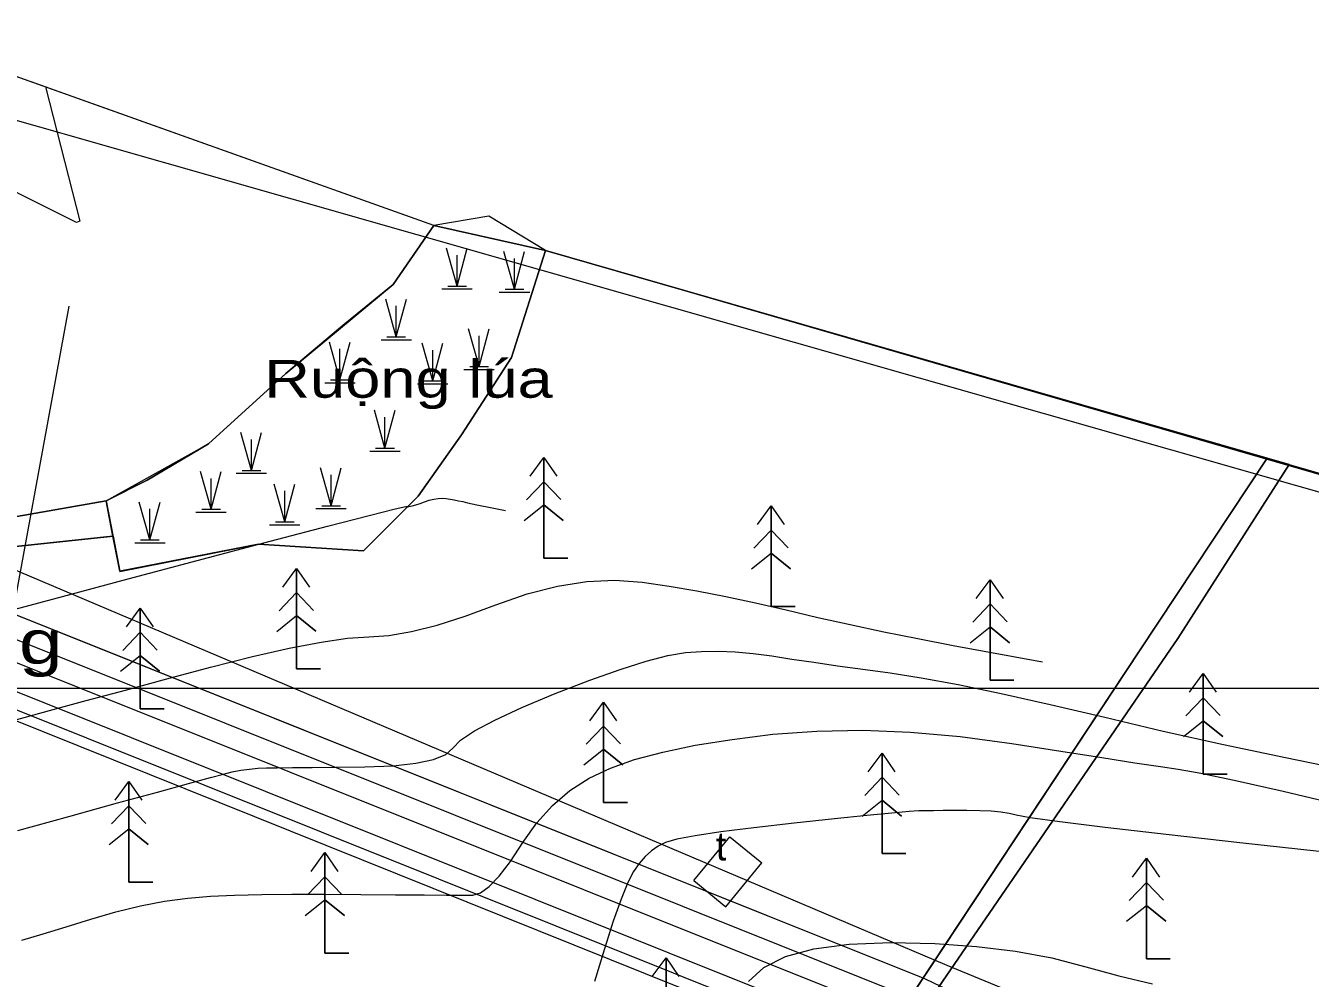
# Model space of a CAD drawing. Header units: metres. Extents: x 532950 to 537618, y 1849954 to 1853119.
# Drawn here: x 534518.9 to 534744.8, y 1852156.5 to 1852324.1 of the extents above; entities that cross this region are included whole.
import ezdxf

# ---------------------------------------------------------------- set-up
doc = ezdxf.new("R2010")
doc.units = ezdxf.units.M
doc.header["$LTSCALE"] = 3.1
for name, color, linetype, lineweight in [('11', 7, 'Continuous', 13), ('16', 7, 'Continuous', 13), ('36', 7, 'Continuous', 13), ('4', 7, 'Continuous', 13), ('45', 7, 'Continuous', 13), ('46', 7, 'Continuous', 13), ('48', 7, 'Continuous', 13), ('52', 7, 'Continuous', 13), ('53', 7, 'Continuous', 13), ('55', 7, 'Continuous', 13), ('58', 7, 'Continuous', 13), ('60', 7, 'Continuous', 13)]:
    doc.layers.add(name, color=color, linetype=linetype, lineweight=lineweight)

msp = doc.modelspace()

# ---------------------------------------------------------------- linework, layer by layer
at = {"layer": '11'}
msp.add_line((534673.58, 1852149.44), (534470.15, 1852230.86), dxfattribs=at)
at = {"layer": '16'}
msp.add_line((536153.25, 1852207.45), (534427.56, 1852207.45), dxfattribs=at)
at = {"layer": '36'}
msp.add_lwpolyline([(534652.73, 1852147.28), (534490.7, 1852212.38)], dxfattribs=at)
msp.add_lwpolyline([(534652.73, 1852147.28), (534490.7, 1852212.38)], dxfattribs=at)
at = {"layer": '4'}
msp.add_lwpolyline([(534483.05, 1852239.07), (534482.88, 1852238.2), (534482.77, 1852237.32), (534482.75, 1852236.43), (534499.59, 1852231.92), (534512.09, 1852231.92), (534534.24, 1852234.29), (534533.02, 1852240.49), (534510.59, 1852236.55), (534500.25, 1852236.55), (534483.36, 1852240.3)], close=True, dxfattribs=at)
at = {"layer": '45'}
msp.add_lwpolyline([(534533.02, 1852240.49), (534540.23, 1852244.1), (534551.04, 1852250.5), (534564.66, 1852262.91), (534583.49, 1852278.53), (534590.7, 1852288.94), (534610.33, 1852284.53), (534604.32, 1852265.72), (534595.51, 1852252.1), (534587.9, 1852241.29), (534578.29, 1852231.68), (534559.86, 1852232.88), (534535.46, 1852228.09), (534534.22, 1852234.29)], close=True, dxfattribs=at)
at = {"layer": '46'}
msp.add_lwpolyline([(534503.51, 1852320.03), (534487.42, 1852256.34), (534504.47, 1852252.29), (534500.25, 1852236.55), (534510.59, 1852236.55), (534533.02, 1852240.49), (534551.04, 1852250.5), (534564.66, 1852262.91), (534583.49, 1852278.53), (534590.7, 1852288.94)], close=True, dxfattribs=at)
msp.add_lwpolyline([(534843.9, 1852076.53), (534677.13, 1852156.33), (534676.46, 1852156.63), (534486.74, 1852232.56), (534485.91, 1852232.94), (534485.11, 1852233.39), (534484.35, 1852233.92), (534483.65, 1852234.52), (534483.01, 1852235.17), (534482.43, 1852235.89), (534481.92, 1852236.65), (534499.59, 1852231.92), (534512.09, 1852231.92), (534534.24, 1852234.29), (534535.46, 1852228.09), (534559.86, 1852232.88), (534578.29, 1852231.68), (534587.9, 1852241.29), (534595.51, 1852252.1), (534604.32, 1852265.72), (534610.33, 1852284.53), (534737.23, 1852248.01), (534741.15, 1852246.88), (535274.87, 1852093.21)], dxfattribs=at)
at = {"layer": '48'}
msp.add_lwpolyline([(536135.62, 1851789.72), (535515.37, 1851926.72), (535258.5, 1851965.9), (535022.43, 1852017.88), (534680.95, 1852158.73), (534430.5, 1852265), (534355.97, 1852086.4), (534346.16, 1851984.65), (534462.32, 1851750.84), (534498.61, 1851623.52), (534531.7, 1851526.54), (534597.02, 1851432.26), (534785.89, 1851296.54), (534919.77, 1851224.01), (534977.2, 1851164.91), (535024.78, 1851103.67), (535103, 1851049.67), (535187.68, 1851009.38), (535275.9, 1851002), (535384.77, 1851022.15), (535615.71, 1851282.83), (535719.74, 1851373.89), (535864.1, 1851423.04), (536000.85, 1851463.59)], dxfattribs=at)
at = {"layer": '52'}
for p, q in [((534674.78, 1852153), (534489.03, 1852227.34)), ((534658.05, 1852150.53), (534489.42, 1852218.03))]:
    msp.add_line(p, q, dxfattribs=at)
at = {"layer": '53'}
msp.add_line((534676.46, 1852156.63), (534491.27, 1852230.75), dxfattribs=at)
msp.add_lwpolyline([(534653.48, 1852149.13), (534488.31, 1852215.24)], dxfattribs=at)
at = {"layer": '55'}
for p, q in [((534594.76, 1852278.28), (534592.89, 1852284.93)), ((534594.76, 1852278.28), (534596.54, 1852284.93)), ((534594.76, 1852278.28), (534594.76, 1852283.71)), ((534604.86, 1852277.7), (534603, 1852284.34)), ((534604.86, 1852277.7), (534606.65, 1852284.34)), ((534604.86, 1852277.7), (534604.86, 1852283.13)), ((534593.11, 1852278.28), (534596.4, 1852278.28)), ((534584.07, 1852269.35), (534582.21, 1852275.99)), ((534584.07, 1852269.35), (534585.85, 1852275.99)), ((534592.08, 1852277.77), (534597.42, 1852277.77)), ((534602.19, 1852277.19), (534607.53, 1852277.19)), ((534603.22, 1852277.7), (534606.51, 1852277.7)), ((534504.17, 1852152.95), (534526.54, 1852274.75)), ((534504.17, 1852152.95), (534526.54, 1852274.75)), ((534584.07, 1852269.35), (534584.07, 1852274.78)), ((534582.42, 1852269.35), (534585.71, 1852269.35)), ((534598.64, 1852264.1), (534596.78, 1852270.75)), ((534598.64, 1852264.1), (534600.43, 1852270.75)), ((534598.64, 1852264.1), (534598.64, 1852269.53)), ((534574.16, 1852261.77), (534572.3, 1852268.42)), ((534574.16, 1852261.77), (534575.94, 1852268.42)), ((534574.16, 1852261.77), (534574.16, 1852267.2)), ((534581.4, 1852268.83), (534586.73, 1852268.83)), ((534590.48, 1852261.58), (534588.62, 1852268.22)), ((534590.48, 1852261.58), (534592.27, 1852268.22)), ((534590.48, 1852261.58), (534590.48, 1852267.01)), ((534595.97, 1852263.59), (534601.31, 1852263.59)), ((534597, 1852264.1), (534600.29, 1852264.1)), ((534571.48, 1852261.26), (534576.82, 1852261.26)), ((534572.51, 1852261.77), (534575.8, 1852261.77)), ((534587.81, 1852261.07), (534593.15, 1852261.07)), ((534588.84, 1852261.58), (534592.13, 1852261.58)), ((534582.08, 1852249.76), (534580.22, 1852256.41)), ((534582.08, 1852249.76), (534583.87, 1852256.41)), ((534582.08, 1852249.76), (534582.08, 1852255.19)), ((534558.59, 1852245.85), (534556.73, 1852252.49)), ((534558.59, 1852245.85), (534560.37, 1852252.49)), ((534558.59, 1852245.85), (534558.59, 1852251.28)), ((534579.41, 1852249.25), (534584.74, 1852249.25)), ((534580.43, 1852249.76), (534583.73, 1852249.76)), ((534610.02, 1852248.09), (534610.02, 1852230.42)), ((534551.49, 1852239), (534549.63, 1852245.64)), ((534551.49, 1852239), (534553.28, 1852245.64)), ((534551.49, 1852239), (534551.49, 1852244.43)), ((534555.92, 1852245.33), (534561.25, 1852245.33)), ((534556.94, 1852245.85), (534560.23, 1852245.85)), ((534572.6, 1852239.63), (534570.74, 1852246.28)), ((534572.6, 1852239.63), (534574.39, 1852246.28)), ((534572.6, 1852239.63), (534572.6, 1852245.06)), ((534564.46, 1852236.8), (534562.6, 1852243.44)), ((534564.46, 1852236.8), (534566.25, 1852243.44)), ((534564.46, 1852236.8), (534564.46, 1852242.23)), ((534606.96, 1852240.65), (534610.02, 1852243.85)), ((534613, 1852240.71), (534610.02, 1852243.85)), ((534540.73, 1852233.62), (534538.86, 1852240.26)), ((534540.73, 1852233.62), (534542.51, 1852240.26)), ((534570.96, 1852239.63), (534574.25, 1852239.63)), ((534606.54, 1852237.02), (534610.02, 1852239.8)), ((534613.43, 1852237.03), (534610.02, 1852239.8)), ((534540.73, 1852233.62), (534540.73, 1852239.05)), ((534548.82, 1852238.49), (534554.16, 1852238.49)), ((534549.85, 1852239), (534553.14, 1852239)), ((534569.93, 1852239.12), (534575.27, 1852239.12)), ((534650.02, 1852239.59), (534650.02, 1852221.92)), ((534561.79, 1852236.29), (534567.13, 1852236.29)), ((534562.82, 1852236.8), (534566.11, 1852236.8)), ((534646.96, 1852232.15), (534650.02, 1852235.35)), ((534653, 1852232.21), (534650.02, 1852235.35)), ((534538.05, 1852233.11), (534543.39, 1852233.11)), ((534539.08, 1852233.62), (534542.37, 1852233.62)), ((534646.54, 1852228.52), (534650.02, 1852231.3)), ((534653.43, 1852228.53), (534650.02, 1852231.3)), ((534566.52, 1852228.59), (534566.52, 1852210.92)), ((534610.02, 1852230.42), (534614.22, 1852230.42)), ((534688.52, 1852226.59), (534688.52, 1852208.92)), ((534563.46, 1852221.15), (534566.52, 1852224.35)), ((534569.5, 1852221.21), (534566.52, 1852224.35)), ((534539.02, 1852221.59), (534539.02, 1852203.92)), ((534650.02, 1852221.92), (534654.22, 1852221.92)), ((534685.46, 1852219.15), (534688.52, 1852222.35)), ((534691.5, 1852219.21), (534688.52, 1852222.35)), ((534563.04, 1852217.52), (534566.52, 1852220.3)), ((534569.93, 1852217.53), (534566.52, 1852220.3)), ((534535.96, 1852214.15), (534539.02, 1852217.35)), ((534542, 1852214.21), (534539.02, 1852217.35)), ((534685.04, 1852215.52), (534688.52, 1852218.3)), ((534691.93, 1852215.53), (534688.52, 1852218.3)), ((534535.54, 1852210.52), (534539.02, 1852213.3)), ((534542.43, 1852210.53), (534539.02, 1852213.3)), ((534566.52, 1852210.92), (534570.72, 1852210.92)), ((534688.52, 1852208.92), (534692.72, 1852208.92)), ((534726.02, 1852210.09), (534726.02, 1852192.42)), ((534722.96, 1852202.65), (534726.02, 1852205.85)), ((534729, 1852202.71), (534726.02, 1852205.85)), ((534539.02, 1852203.92), (534543.22, 1852203.92)), ((534620.52, 1852205.09), (534620.52, 1852187.42)), ((534722.54, 1852199.02), (534726.02, 1852201.8)), ((534729.43, 1852199.03), (534726.02, 1852201.8)), ((534617.46, 1852197.65), (534620.52, 1852200.85)), ((534623.5, 1852197.71), (534620.52, 1852200.85)), ((534617.04, 1852194.02), (534620.52, 1852196.8)), ((534623.93, 1852194.03), (534620.52, 1852196.8)), ((534669.52, 1852196.09), (534669.52, 1852178.42)), ((534726.02, 1852192.42), (534730.22, 1852192.42)), ((534537.02, 1852191.09), (534537.02, 1852173.42)), ((534666.46, 1852188.65), (534669.52, 1852191.85)), ((534672.5, 1852188.71), (534669.52, 1852191.85)), ((534666.04, 1852185.02), (534669.52, 1852187.8)), ((534672.93, 1852185.03), (534669.52, 1852187.8)), ((534533.96, 1852183.65), (534537.02, 1852186.85)), ((534540, 1852183.71), (534537.02, 1852186.85)), ((534620.52, 1852187.42), (534624.72, 1852187.42)), ((534533.54, 1852180.02), (534537.02, 1852182.8)), ((534540.43, 1852180.03), (534537.02, 1852182.8)), ((534636.41, 1852173.66), (534642.74, 1852181.4)), ((534642.74, 1852181.4), (534648.34, 1852176.82)), ((534571.52, 1852178.59), (534571.52, 1852160.92)), ((534642.01, 1852169.08), (534648.34, 1852176.82)), ((534669.52, 1852178.42), (534673.72, 1852178.42)), ((534716.02, 1852177.59), (534716.02, 1852159.92)), ((534568.46, 1852171.15), (534571.52, 1852174.35)), ((534574.5, 1852171.21), (534571.52, 1852174.35)), ((534537.02, 1852173.42), (534541.22, 1852173.42)), ((534636.41, 1852173.66), (534642.01, 1852169.08)), ((534712.96, 1852170.15), (534716.02, 1852173.35)), ((534719, 1852170.21), (534716.02, 1852173.35)), ((534568.04, 1852167.52), (534571.52, 1852170.3)), ((534574.93, 1852167.53), (534571.52, 1852170.3)), ((534712.54, 1852166.52), (534716.02, 1852169.3)), ((534719.43, 1852166.53), (534716.02, 1852169.3)), ((534571.52, 1852160.92), (534575.72, 1852160.92)), ((534631.52, 1852160.09), (534631.52, 1852142.42)), ((534716.02, 1852159.92), (534720.22, 1852159.92))]:
    msp.add_line(p, q, dxfattribs=at)
for points in [[(534435.03, 1852302.36), (534325.72, 1852049.19), (534353.84, 1851932.14), (534451.76, 1851760.49), (534494.46, 1851609.32), (534521.83, 1851454.43), (534874.06, 1851297.73), (534980.01, 1851227.29), (535025.25, 1851130.42), (535137.96, 1851046.53), (535351.9, 1851022.3), (535580.64, 1851242.44), (535635.18, 1851288.02), (535713.41, 1851370.26), (536002.4, 1851411.83), (536158.14, 1851571.22), (536125.75, 1851798.92), (536134.25, 1851845.92), (534499.31, 1852312.5)], [(534533.02, 1852240.49), (534535.42, 1852228.08), (534559.86, 1852232.88), (534578.29, 1852231.68), (534587.9, 1852241.29), (534595.51, 1852252.1), (534604.32, 1852265.72), (534610.33, 1852284.53), (534600.32, 1852290.54), (534590.7, 1852288.94), (534583.49, 1852278.53), (534574.68, 1852271.32), (534564.66, 1852262.91), (534551.04, 1852250.5), (534540.23, 1852244.1)], [(534610.33, 1852284.53), (534590.7, 1852288.94), (534583.49, 1852278.53), (534564.66, 1852262.91), (534551.04, 1852250.5), (534540.23, 1852244.1), (534533.02, 1852240.49), (534535.46, 1852228.09), (534559.86, 1852232.88), (534578.29, 1852231.68), (534587.9, 1852241.29), (534595.51, 1852252.1), (534604.32, 1852265.72)]]:
    msp.add_lwpolyline(points, close=True, dxfattribs=at)
for points in [[(534522.35, 1852313.31), (534528.41, 1852289.71), (534527.82, 1852289.46), (534507.2, 1852299.78), (534484.17, 1852304), (534484.13, 1852304.01), (534484.17, 1852303.9), (534484.17, 1852276.47), (534476.49, 1852230.4), (534474.96, 1852224.81), (534452.52, 1852142.86), (534436.04, 1852064.58), (534435.63, 1852051.62), (534457.52, 1852069.79), (534487.97, 1852032.35), (534544.34, 1851981.3), (534563.6, 1852000.42), (534567.19, 1852003.98), (534661.54, 1852133.56), (534714.79, 1852214.08), (534737.23, 1852248.01)], [(534487.97, 1852032.35), (534524.93, 1851998.87), (534543.85, 1851980.78), (534567.19, 1852003.98), (534661.54, 1852133.56), (534737.23, 1852248.01), (534610.33, 1852284.53), (534604.32, 1852265.72), (534595.51, 1852252.1), (534587.9, 1852241.29), (534578.29, 1852231.68), (534559.86, 1852232.88), (534549.03, 1852230.75), (534535.46, 1852228.09), (534534.22, 1852234.29), (534512.09, 1852231.92)], [(534737.23, 1852248.01), (534714.79, 1852214.08), (534661.54, 1852133.56), (534567.19, 1852003.98), (534563.6, 1852000.42), (534544.34, 1851981.3), (534532.8, 1851969.23), (534512.24, 1851947.91), (534512.18, 1851947.87), (534514.64, 1851945.16), (534535.37, 1851966.56), (534546.68, 1851978.86), (534568.22, 1852000.42), (534569.8, 1852002), (534663.59, 1852131.84), (534721.55, 1852216.28), (534741.15, 1852246.88)], [(534541.02, 1851972.71), (534557.45, 1851989.64), (534569.8, 1852002), (534616.69, 1852066.92), (534663.59, 1852131.84), (534692.57, 1852174.06), (534721.55, 1852216.28), (534741.15, 1852246.88), (534737.23, 1852248.01), (534714.79, 1852214.08), (534699.38, 1852190.78), (534688.16, 1852173.82), (534661.54, 1852133.56), (534614.36, 1852068.77), (534567.19, 1852003.98), (534543.85, 1851980.78), (534532.94, 1851969.38)], [(534741.15, 1852246.88), (534721.55, 1852216.28), (534663.59, 1852131.84), (534569.8, 1852002), (534585.2, 1851986.36), (534565.96, 1851963.9)], [(534607.59, 1852244.8), (534610.02, 1852248.09), (534612.29, 1852244.8)], [(534607.59, 1852244.8), (534610.02, 1852248.09), (534612.29, 1852244.8)], [(534614.22, 1852230.42), (534610.02, 1852230.42), (534610.02, 1852248.09)], [(534606.96, 1852240.65), (534610.02, 1852243.85), (534613, 1852240.71)], [(534517.03, 1852221.42), (534525.35, 1852223.65), (534536.02, 1852226.5), (534549.04, 1852229.98), (534561.86, 1852233.39), (534571.94, 1852236.04), (534579.28, 1852237.93), (534583.88, 1852239.07), (534585.74, 1852239.46), (534586.26, 1852239.5), (534586.85, 1852239.6), (534587.51, 1852239.77), (534588.24, 1852240), (534589.04, 1852240.29)], [(534589.04, 1852240.29), (534589.86, 1852240.58), (534590.65, 1852240.78), (534591.41, 1852240.9), (534592.14, 1852240.93), (534592.85, 1852240.88), (534593.55, 1852240.78), (534594.27, 1852240.65), (534595.02, 1852240.51), (534595.8, 1852240.35), (534596.6, 1852240.16), (534597.42, 1852239.97), (534598.26, 1852239.78), (534599.13, 1852239.59), (534600.03, 1852239.41), (534600.94, 1852239.24), (534603.26, 1852238.81)], [(534606.54, 1852237.02), (534610.02, 1852239.8), (534613.43, 1852237.03)], [(534647.59, 1852236.3), (534650.02, 1852239.59), (534652.29, 1852236.3)], [(534647.59, 1852236.3), (534650.02, 1852239.59), (534652.29, 1852236.3)], [(534654.22, 1852221.92), (534650.02, 1852221.92), (534650.02, 1852239.59)], [(534646.96, 1852232.15), (534650.02, 1852235.35), (534653, 1852232.21)], [(534646.54, 1852228.52), (534650.02, 1852231.3), (534653.43, 1852228.53)], [(534564.09, 1852225.3), (534566.52, 1852228.59), (534568.79, 1852225.3)], [(534564.09, 1852225.3), (534566.52, 1852228.59), (534568.79, 1852225.3)], [(534570.72, 1852210.92), (534566.52, 1852210.92), (534566.52, 1852228.59)], [(534579.25, 1852216.54), (534582.78, 1852216.8), (534586.77, 1852217.5), (534591.23, 1852218.62), (534596.16, 1852220.19), (534601.55, 1852222.19), (534607.08, 1852224.12), (534612.42, 1852225.48), (534617.57, 1852226.27), (534622.52, 1852226.5), (534627.29, 1852226.16), (534632.04, 1852225.46), (534636.95, 1852224.63), (534642.02, 1852223.65), (534647.25, 1852222.54), (534652.65, 1852221.28), (534658.2, 1852219.97), (534663.92, 1852218.7), (534669.8, 1852217.45), (534675.83, 1852216.24), (534682.03, 1852215.05), (534697.71, 1852212.14)], [(534686.09, 1852223.3), (534688.52, 1852226.59), (534690.79, 1852223.3)], [(534686.09, 1852223.3), (534688.52, 1852226.59), (534690.79, 1852223.3)], [(534692.72, 1852208.92), (534688.52, 1852208.92), (534688.52, 1852226.59)], [(534563.46, 1852221.15), (534566.52, 1852224.35), (534569.5, 1852221.21)], [(534536.59, 1852218.3), (534539.02, 1852221.59), (534541.29, 1852218.3)], [(534536.59, 1852218.3), (534539.02, 1852221.59), (534541.29, 1852218.3)], [(534543.22, 1852203.92), (534539.02, 1852203.92), (534539.02, 1852221.59)], [(534685.46, 1852219.15), (534688.52, 1852222.35), (534691.5, 1852219.21)], [(534563.04, 1852217.52), (534566.52, 1852220.3), (534569.93, 1852217.53)], [(534535.96, 1852214.15), (534539.02, 1852217.35), (534542, 1852214.21)], [(534685.04, 1852215.52), (534688.52, 1852218.3), (534691.93, 1852215.53)], [(534516.94, 1852201.9), (534523.05, 1852203.57), (534529.54, 1852205.34), (534536.43, 1852207.2), (534543.7, 1852209.15), (534551.36, 1852211.2), (534558.76, 1852213.09), (534565.25, 1852214.57), (534570.83, 1852215.64), (534575.49, 1852216.3), (534579.25, 1852216.54)], [(534517.5, 1852182.49), (534526.46, 1852184.97), (534535.04, 1852187.33), (534542.06, 1852189.25), (534547.51, 1852190.74), (534551.38, 1852191.8), (534553.69, 1852192.42), (534555.21, 1852192.79), (534556.72, 1852193.08), (534558.23, 1852193.29), (534559.74, 1852193.43), (534561.25, 1852193.49), (534563.14, 1852193.51), (534565.82, 1852193.54), (534569.28, 1852193.59), (534573.52, 1852193.64), (534578.54, 1852193.7), (534583.5, 1852193.89), (534587.52, 1852194.31), (534590.61, 1852194.96), (534592.78, 1852195.85), (534594.01, 1852196.97), (534595.34, 1852198.35), (534597.81, 1852200), (534601.41, 1852201.91), (534606.15, 1852204.1), (534612.02, 1852206.56), (534618.09, 1852208.92), (534623.42, 1852210.83), (534628, 1852212.27), (534631.85, 1852213.25), (534634.95, 1852213.78), (534637.74, 1852213.99), (534640.66, 1852214.04), (534643.7, 1852213.92), (534646.87, 1852213.64), (534650.15, 1852213.19)], [(534535.54, 1852210.52), (534539.02, 1852213.3), (534542.43, 1852210.53)], [(534650.15, 1852213.19), (534653.66, 1852212.65), (534657.49, 1852212.08), (534661.65, 1852211.48), (534666.13, 1852210.85), (534670.93, 1852210.2), (534676.41, 1852209.36), (534682.93, 1852208.15), (534690.48, 1852206.6), (534699.07, 1852204.68), (534708.7, 1852202.4), (534718.99, 1852199.98), (534729.58, 1852197.62), (534740.46, 1852195.31), (534751.64, 1852193.06), (534763.11, 1852190.87), (534792.16, 1852185.46)], [(534723.59, 1852206.8), (534726.02, 1852210.09), (534728.29, 1852206.8)], [(534723.59, 1852206.8), (534726.02, 1852210.09), (534728.29, 1852206.8)], [(534730.22, 1852192.42), (534726.02, 1852192.42), (534726.02, 1852210.09)], [(534722.96, 1852202.65), (534726.02, 1852205.85), (534729, 1852202.71)], [(534618.09, 1852201.8), (534620.52, 1852205.09), (534622.79, 1852201.8)], [(534618.09, 1852201.8), (534620.52, 1852205.09), (534622.79, 1852201.8)], [(534624.72, 1852187.42), (534620.52, 1852187.42), (534620.52, 1852205.09)], [(534722.54, 1852199.02), (534726.02, 1852201.8), (534729.43, 1852199.03)], [(534518.18, 1852163.21), (534521.95, 1852164.33), (534526, 1852165.56), (534530.33, 1852166.9), (534534.75, 1852168.19), (534539.08, 1852169.23), (534543.29, 1852170.03), (534547.4, 1852170.59), (534551.41, 1852170.91), (534555.63, 1852171.09), (534560.39, 1852171.21), (534565.68, 1852171.28), (534571.51, 1852171.29), (534577.86, 1852171.25), (534583.95, 1852171.18), (534588.96, 1852171.14), (534592.89, 1852171.11), (534595.75, 1852171.1), (534597.53, 1852171.11), (534598.88, 1852171.49), (534600.43, 1852172.61), (534602.19, 1852174.46), (534604.16, 1852177.04), (534606.34, 1852180.36), (534608.78, 1852183.83), (534611.53, 1852186.88), (534614.61, 1852189.5), (534618.01, 1852191.7), (534621.73, 1852193.47), (534625.97, 1852194.96), (534630.95, 1852196.29), (534636.67, 1852197.48), (534643.13, 1852198.52), (534650.32, 1852199.41), (534658.05, 1852199.99), (534666.12, 1852200.12), (534674.53, 1852199.79), (534683.27, 1852199.01), (534692.36, 1852197.78), (534700.94, 1852196.43), (534708.15, 1852195.3), (534714, 1852194.41), (534718.49, 1852193.74), (534721.61, 1852193.3), (534725.29, 1852192.65), (534731.45, 1852191.34), (534740.08, 1852189.39), (534751.18, 1852186.78)], [(534617.46, 1852197.65), (534620.52, 1852200.85), (534623.5, 1852197.71)], [(534617.04, 1852194.02), (534620.52, 1852196.8), (534623.93, 1852194.03)], [(534667.09, 1852192.8), (534669.52, 1852196.09), (534671.79, 1852192.8)], [(534667.09, 1852192.8), (534669.52, 1852196.09), (534671.79, 1852192.8)], [(534673.72, 1852178.42), (534669.52, 1852178.42), (534669.52, 1852196.09)], [(534534.59, 1852187.8), (534537.02, 1852191.09), (534539.29, 1852187.8)], [(534534.59, 1852187.8), (534537.02, 1852191.09), (534539.29, 1852187.8)], [(534541.22, 1852173.42), (534537.02, 1852173.42), (534537.02, 1852191.09)], [(534666.46, 1852188.65), (534669.52, 1852191.85), (534672.5, 1852188.71)], [(534666.04, 1852185.02), (534669.52, 1852187.8), (534672.93, 1852185.03)], [(534533.96, 1852183.65), (534537.02, 1852186.85), (534540, 1852183.71)], [(534746.39, 1852178.79), (534732.99, 1852180.26), (534719.51, 1852181.78), (534708.78, 1852183.03), (534700.8, 1852184.01), (534695.58, 1852184.73), (534693.11, 1852185.19), (534691.89, 1852185.48), (534690.41, 1852185.7), (534688.68, 1852185.87), (534686.7, 1852185.96), (534684.45, 1852185.99), (534682.22, 1852185.99), (534680.26, 1852185.98), (534678.56, 1852185.97), (534677.13, 1852185.95), (534675.98, 1852185.93), (534674.28, 1852185.82), (534671.24, 1852185.56), (534666.86, 1852185.13), (534661.14, 1852184.54), (534654.07, 1852183.79), (534646.97, 1852182.98), (534641.16, 1852182.24), (534636.63, 1852181.56), (534633.39, 1852180.94), (534631.43, 1852180.38), (534630.15, 1852179.75), (534628.95, 1852178.93), (534627.83, 1852177.91), (534626.78, 1852176.7), (534625.81, 1852175.29), (534624.79, 1852173.31), (534623.6, 1852170.39), (534622.22, 1852166.51), (534620.67, 1852161.69), (534618.95, 1852155.93)], [(534533.54, 1852180.02), (534537.02, 1852182.8), (534540.43, 1852180.03)], [(534569.09, 1852175.3), (534571.52, 1852178.59), (534573.79, 1852175.3)], [(534569.09, 1852175.3), (534571.52, 1852178.59), (534573.79, 1852175.3)], [(534575.72, 1852160.92), (534571.52, 1852160.92), (534571.52, 1852178.59)], [(534713.59, 1852174.3), (534716.02, 1852177.59), (534718.29, 1852174.3)], [(534713.59, 1852174.3), (534716.02, 1852177.59), (534718.29, 1852174.3)], [(534720.22, 1852159.92), (534716.02, 1852159.92), (534716.02, 1852177.59)], [(534568.46, 1852171.15), (534571.52, 1852174.35), (534574.5, 1852171.21)], [(534712.96, 1852170.15), (534716.02, 1852173.35), (534719, 1852170.21)], [(534568.04, 1852167.52), (534571.52, 1852170.3), (534574.93, 1852167.53)], [(534712.54, 1852166.52), (534716.02, 1852169.3), (534719.43, 1852166.53)], [(534646.03, 1852155.94), (534648.7, 1852158.4), (534652.53, 1852160.32), (534657.54, 1852161.68), (534663.73, 1852162.5), (534671.08, 1852162.78), (534678.81, 1852162.61), (534686.1, 1852162.1), (534692.96, 1852161.25), (534699.38, 1852160.06), (534705.37, 1852158.52), (534711.17, 1852156.91), (534717.06, 1852155.51)], [(534629.09, 1852156.8), (534631.52, 1852160.09), (534633.79, 1852156.8)], [(534629.09, 1852156.8), (534631.52, 1852160.09), (534633.79, 1852156.8)], [(534635.72, 1852142.42), (534631.52, 1852142.42), (534631.52, 1852160.09)]]:
    msp.add_lwpolyline(points, dxfattribs=at)
at = {"layer": '58'}
msp.add_lwpolyline([(534533.02, 1852240.49), (534540.23, 1852244.1), (534551.04, 1852250.5), (534564.66, 1852262.91), (534583.49, 1852278.53), (534590.7, 1852288.94), (534610.33, 1852284.53), (534604.32, 1852265.72), (534595.51, 1852252.1), (534587.9, 1852241.29), (534578.29, 1852231.68), (534559.86, 1852232.88), (534535.46, 1852228.09), (534534.22, 1852234.29)], close=True, dxfattribs=at)
for points in [[(534499.59, 1852231.92), (534512.09, 1852231.92), (534534.24, 1852234.29), (534535.46, 1852228.09), (534559.86, 1852232.88), (534578.29, 1852231.68), (534587.9, 1852241.29), (534595.51, 1852252.1), (534604.32, 1852265.72), (534610.33, 1852284.53), (534737.23, 1852248.01), (534741.15, 1852246.88), (535274.87, 1852093.21), (535276.96, 1852092.44), (535231.97, 1851970.18)], [(534843.9, 1852076.53), (534677.13, 1852156.33), (534676.46, 1852156.63), (534486.74, 1852232.56)]]:
    msp.add_lwpolyline(points, dxfattribs=at)
at = {"layer": '60'}
msp.add_lwpolyline([(536154.15, 1851837.6), (534610.33, 1852284.53), (534600.32, 1852290.54), (534590.7, 1852288.94), (534492.17, 1852324.08), (534334.23, 1852264.06), (534331.47, 1852261.17), (534130.25, 1851934.92), (533977.25, 1851648.42), (533635.8, 1851349.93), (533873.15, 1850873.11), (533992.13, 1850668.54), (534105.12, 1850436.64), (534145.62, 1850408.51), (534298.25, 1850375.42), (534676.75, 1850366.42), (535302.13, 1850496.65), (535596.71, 1850749.44), (535598.07, 1850750.64), (535665.25, 1850813.42), (535773.25, 1850864.92), (535903.25, 1850946.42)], dxfattribs=at)

# ---------------------------------------------------------------- texts
at = {"layer": '55'}
for s, height, width, p in [('Ruộng lúa', 6.657, 1.25, (534560.85, 1852258.63)), ('Hạt quản lý đuờng bộ Huớng Phùng', 7.668, 1.35, (534302.52, 1852211.8))]:
    msp.add_text(s, height=height, dxfattribs=dict(at, width=width)).set_placement(p)
msp.add_text('t', height=5, dxfattribs=at).set_placement((534640.28, 1852177.22))

doc.saveas('drawing.dxf')
